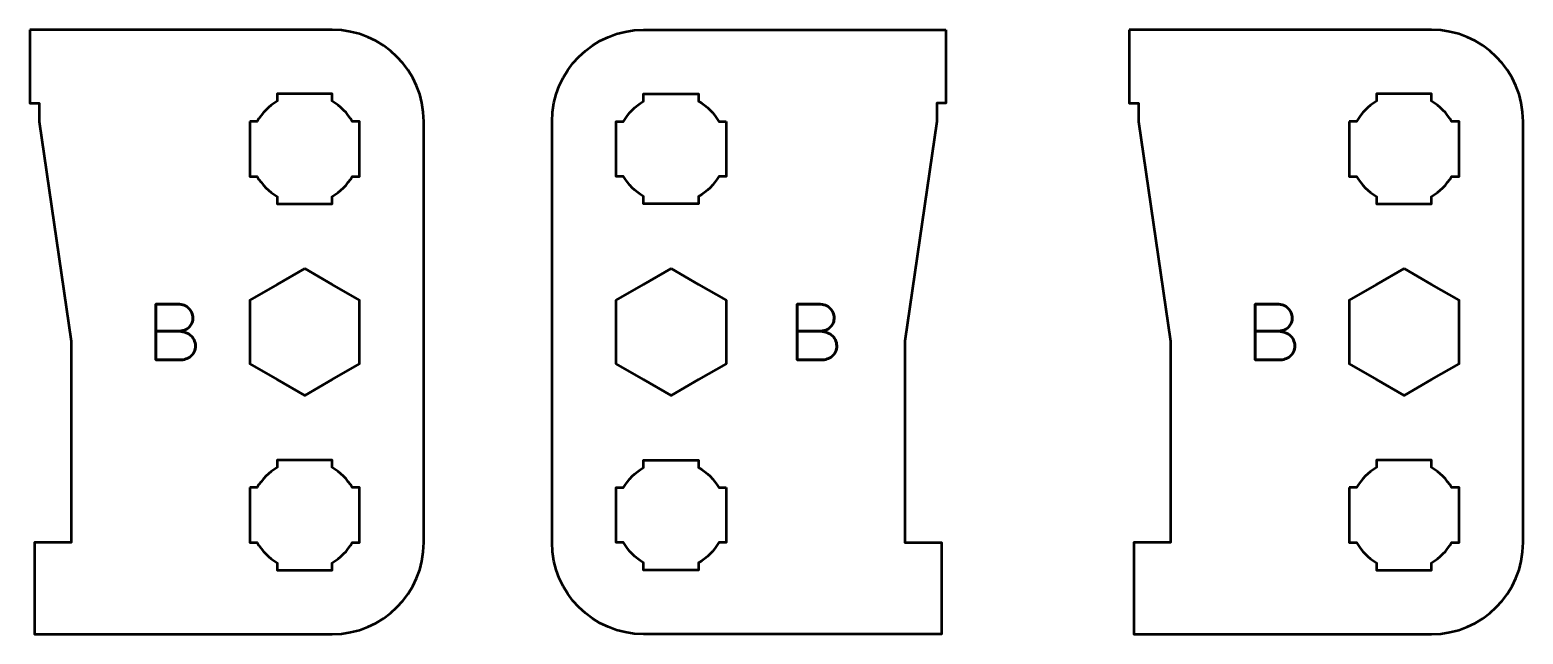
# Model space of a CAD drawing. Header units: centimetres. Extents: x -28.1 to 7.2, y -16.5 to -13.2.
# Drawn here: x -1 to 7.15, y -16.5 to -13.2 of the extents above; entities that cross this region are included whole.
import ezdxf

# ---------------------------------------------------------------- set-up
doc = ezdxf.new("R2010")
doc.units = ezdxf.units.CM
doc.header["$MEASUREMENT"] = 0
doc.layers.add('Layer 1', color=7, linetype='Continuous')

msp = doc.modelspace()

# ---------------------------------------------------------------- linework, layer by layer
at = {"layer": 'Layer 1', "lineweight": 53}
for points, knots in [([(-0.99999, -13.2), (-0.99999, -13.2), (0.65, -13.2), (0.65, -13.2), (0.65, -13.2), (0.92609, -13.2), (1.15, -13.42391), (1.15, -13.7), (1.15, -13.7), (1.15, -13.7), (1.15, -16), (1.15, -16), (1.15, -16), (1.15, -16.27609), (0.92609, -16.5), (0.65, -16.5), (0.65, -16.5), (0.65, -16.5), (-0.775, -16.5), (-0.775, -16.5), (-0.775, -16.5), (-0.775, -16.5), (-0.975, -16.5), (-0.975, -16.5), (-0.975, -16.5), (-0.975, -16.5), (-0.975, -16), (-0.975, -16), (-0.975, -16), (-0.975, -16), (-0.775, -16), (-0.775, -16), (-0.775, -16), (-0.775, -16), (-0.775, -15.9), (-0.775, -15.9), (-0.775, -15.9), (-0.775, -15.9), (-0.775, -14.9), (-0.775, -14.9), (-0.775, -14.9), (-0.775, -14.9), (-0.94999, -13.7), (-0.94999, -13.7), (-0.94999, -13.7), (-0.94999, -13.7), (-0.94999, -13.6), (-0.94999, -13.6), (-0.94999, -13.6), (-0.94999, -13.6), (-0.99999, -13.6), (-0.99999, -13.6), (-0.99999, -13.6), (-0.99999, -13.6), (-0.99999, -13.2), (-0.99999, -13.2)], [0, 0, 0, 0, 0.0714286, 0.0714286, 0.0714286, 0.0714286, 0.1428571, 0.1428571, 0.1428571, 0.1428571, 0.2142857, 0.2142857, 0.2142857, 0.2142857, 0.2857143, 0.2857143, 0.2857143, 0.2857143, 0.3571429, 0.3571429, 0.3571429, 0.3571429, 0.4285714, 0.4285714, 0.4285714, 0.4285714, 0.5, 0.5, 0.5, 0.5, 0.5714286, 0.5714286, 0.5714286, 0.5714286, 0.6428571, 0.6428571, 0.6428571, 0.6428571, 0.7142857, 0.7142857, 0.7142857, 0.7142857, 0.7857143, 0.7857143, 0.7857143, 0.7857143, 0.8571429, 0.8571429, 0.8571429, 0.8571429, 0.9285714, 0.9285714, 0.9285714, 0.9285714, 1, 1, 1, 1]), ([(3.99999, -13.2), (3.99999, -13.2), (2.35, -13.2), (2.35, -13.2), (2.35, -13.2), (2.07391, -13.2), (1.85, -13.42391), (1.85, -13.7), (1.85, -13.7), (1.85, -13.7), (1.85, -16), (1.85, -16), (1.85, -16), (1.85, -16.27609), (2.07391, -16.5), (2.35, -16.5), (2.35, -16.5), (2.35, -16.5), (3.775, -16.5), (3.775, -16.5), (3.775, -16.5), (3.775, -16.5), (3.975, -16.5), (3.975, -16.5), (3.975, -16.5), (3.975, -16.5), (3.975, -16), (3.975, -16), (3.975, -16), (3.975, -16), (3.775, -16), (3.775, -16), (3.775, -16), (3.775, -16), (3.775, -15.9), (3.775, -15.9), (3.775, -15.9), (3.775, -15.9), (3.775, -14.9), (3.775, -14.9), (3.775, -14.9), (3.775, -14.9), (3.94999, -13.7), (3.94999, -13.7), (3.94999, -13.7), (3.94999, -13.7), (3.94999, -13.6), (3.94999, -13.6), (3.94999, -13.6), (3.94999, -13.6), (3.99999, -13.6), (3.99999, -13.6), (3.99999, -13.6), (3.99999, -13.6), (3.99999, -13.2), (3.99999, -13.2)], [0, 0, 0, 0, 0.0714286, 0.0714286, 0.0714286, 0.0714286, 0.1428571, 0.1428571, 0.1428571, 0.1428571, 0.2142857, 0.2142857, 0.2142857, 0.2142857, 0.2857143, 0.2857143, 0.2857143, 0.2857143, 0.3571429, 0.3571429, 0.3571429, 0.3571429, 0.4285714, 0.4285714, 0.4285714, 0.4285714, 0.5, 0.5, 0.5, 0.5, 0.5714286, 0.5714286, 0.5714286, 0.5714286, 0.6428571, 0.6428571, 0.6428571, 0.6428571, 0.7142857, 0.7142857, 0.7142857, 0.7142857, 0.7857143, 0.7857143, 0.7857143, 0.7857143, 0.8571429, 0.8571429, 0.8571429, 0.8571429, 0.9285714, 0.9285714, 0.9285714, 0.9285714, 1, 1, 1, 1]), ([(5.00001, -13.2), (5.00001, -13.2), (6.65, -13.2), (6.65, -13.2), (6.65, -13.2), (6.92609, -13.2), (7.15, -13.42391), (7.15, -13.7), (7.15, -13.7), (7.15, -13.7), (7.15, -16), (7.15, -16), (7.15, -16), (7.15, -16.27609), (6.92609, -16.5), (6.65, -16.5), (6.65, -16.5), (6.65, -16.5), (5.225, -16.5), (5.225, -16.5), (5.225, -16.5), (5.225, -16.5), (5.025, -16.5), (5.025, -16.5), (5.025, -16.5), (5.025, -16.5), (5.025, -16), (5.025, -16), (5.025, -16), (5.025, -16), (5.225, -16), (5.225, -16), (5.225, -16), (5.225, -16), (5.225, -15.9), (5.225, -15.9), (5.225, -15.9), (5.225, -15.9), (5.225, -14.9), (5.225, -14.9), (5.225, -14.9), (5.225, -14.9), (5.05001, -13.7), (5.05001, -13.7), (5.05001, -13.7), (5.05001, -13.7), (5.05001, -13.6), (5.05001, -13.6), (5.05001, -13.6), (5.05001, -13.6), (5.00001, -13.6), (5.00001, -13.6), (5.00001, -13.6), (5.00001, -13.6), (5.00001, -13.2), (5.00001, -13.2)], [0, 0, 0, 0, 0.0714286, 0.0714286, 0.0714286, 0.0714286, 0.1428571, 0.1428571, 0.1428571, 0.1428571, 0.2142857, 0.2142857, 0.2142857, 0.2142857, 0.2857143, 0.2857143, 0.2857143, 0.2857143, 0.3571429, 0.3571429, 0.3571429, 0.3571429, 0.4285714, 0.4285714, 0.4285714, 0.4285714, 0.5, 0.5, 0.5, 0.5, 0.5714286, 0.5714286, 0.5714286, 0.5714286, 0.6428571, 0.6428571, 0.6428571, 0.6428571, 0.7142857, 0.7142857, 0.7142857, 0.7142857, 0.7857143, 0.7857143, 0.7857143, 0.7857143, 0.8571429, 0.8571429, 0.8571429, 0.8571429, 0.9285714, 0.9285714, 0.9285714, 0.9285714, 1, 1, 1, 1]), ([(0.2, -13.7), (0.2, -13.7), (0.24015, -13.7), (0.24015, -13.7), (0.24015, -13.7), (0.2665, -13.65447), (0.30447, -13.6165), (0.35, -13.59015), (0.35, -13.59015), (0.35, -13.59015), (0.35, -13.55), (0.35, -13.55), (0.35, -13.55), (0.35, -13.55), (0.5, -13.55), (0.5, -13.55), (0.5, -13.55), (0.5, -13.55), (0.65, -13.55), (0.65, -13.55), (0.65, -13.55), (0.65, -13.55), (0.65, -13.59015), (0.65, -13.59015), (0.65, -13.59015), (0.69553, -13.6165), (0.7335, -13.65447), (0.75985, -13.7), (0.75985, -13.7), (0.75985, -13.7), (0.8, -13.7), (0.8, -13.7), (0.8, -13.7), (0.8, -13.7), (0.8, -13.85), (0.8, -13.85), (0.8, -13.85), (0.8, -13.85), (0.8, -14), (0.8, -14), (0.8, -14), (0.8, -14), (0.75985, -14), (0.75985, -14), (0.75985, -14), (0.7335, -14.04553), (0.69553, -14.0835), (0.65, -14.10985), (0.65, -14.10985), (0.65, -14.10985), (0.65, -14.15), (0.65, -14.15), (0.65, -14.15), (0.65, -14.15), (0.5, -14.15), (0.5, -14.15), (0.5, -14.15), (0.5, -14.15), (0.35, -14.15), (0.35, -14.15), (0.35, -14.15), (0.35, -14.15), (0.35, -14.10985), (0.35, -14.10985), (0.35, -14.10985), (0.30447, -14.0835), (0.2665, -14.04553), (0.24015, -14), (0.24015, -14), (0.24015, -14), (0.2, -14), (0.2, -14), (0.2, -14), (0.2, -14), (0.2, -13.85), (0.2, -13.85), (0.2, -13.85), (0.2, -13.85), (0.2, -13.7), (0.2, -13.7)], [0, 0, 0, 0, 0.05, 0.05, 0.05, 0.05, 0.1, 0.1, 0.1, 0.1, 0.15, 0.15, 0.15, 0.15, 0.2, 0.2, 0.2, 0.2, 0.25, 0.25, 0.25, 0.25, 0.3, 0.3, 0.3, 0.3, 0.35, 0.35, 0.35, 0.35, 0.4, 0.4, 0.4, 0.4, 0.45, 0.45, 0.45, 0.45, 0.5, 0.5, 0.5, 0.5, 0.55, 0.55, 0.55, 0.55, 0.6, 0.6, 0.6, 0.6, 0.65, 0.65, 0.65, 0.65, 0.7, 0.7, 0.7, 0.7, 0.75, 0.75, 0.75, 0.75, 0.8, 0.8, 0.8, 0.8, 0.85, 0.85, 0.85, 0.85, 0.9, 0.9, 0.9, 0.9, 0.95, 0.95, 0.95, 0.95, 1, 1, 1, 1]), ([(2.8, -13.7), (2.8, -13.7), (2.75985, -13.7), (2.75985, -13.7), (2.75985, -13.7), (2.7335, -13.65447), (2.69553, -13.6165), (2.65, -13.59015), (2.65, -13.59015), (2.65, -13.59015), (2.65, -13.55), (2.65, -13.55), (2.65, -13.55), (2.65, -13.55), (2.5, -13.55), (2.5, -13.55), (2.5, -13.55), (2.5, -13.55), (2.35, -13.55), (2.35, -13.55), (2.35, -13.55), (2.35, -13.55), (2.35, -13.59015), (2.35, -13.59015), (2.35, -13.59015), (2.30447, -13.6165), (2.2665, -13.65447), (2.24015, -13.7), (2.24015, -13.7), (2.24015, -13.7), (2.2, -13.7), (2.2, -13.7), (2.2, -13.7), (2.2, -13.7), (2.2, -13.85), (2.2, -13.85), (2.2, -13.85), (2.2, -13.85), (2.2, -14), (2.2, -14), (2.2, -14), (2.2, -14), (2.24015, -14), (2.24015, -14), (2.24015, -14), (2.2665, -14.04553), (2.30447, -14.0835), (2.35, -14.10985), (2.35, -14.10985), (2.35, -14.10985), (2.35, -14.15), (2.35, -14.15), (2.35, -14.15), (2.35, -14.15), (2.5, -14.15), (2.5, -14.15), (2.5, -14.15), (2.5, -14.15), (2.65, -14.15), (2.65, -14.15), (2.65, -14.15), (2.65, -14.15), (2.65, -14.10985), (2.65, -14.10985), (2.65, -14.10985), (2.69553, -14.0835), (2.7335, -14.04553), (2.75985, -14), (2.75985, -14), (2.75985, -14), (2.8, -14), (2.8, -14), (2.8, -14), (2.8, -14), (2.8, -13.85), (2.8, -13.85), (2.8, -13.85), (2.8, -13.85), (2.8, -13.7), (2.8, -13.7)], [0, 0, 0, 0, 0.05, 0.05, 0.05, 0.05, 0.1, 0.1, 0.1, 0.1, 0.15, 0.15, 0.15, 0.15, 0.2, 0.2, 0.2, 0.2, 0.25, 0.25, 0.25, 0.25, 0.3, 0.3, 0.3, 0.3, 0.35, 0.35, 0.35, 0.35, 0.4, 0.4, 0.4, 0.4, 0.45, 0.45, 0.45, 0.45, 0.5, 0.5, 0.5, 0.5, 0.55, 0.55, 0.55, 0.55, 0.6, 0.6, 0.6, 0.6, 0.65, 0.65, 0.65, 0.65, 0.7, 0.7, 0.7, 0.7, 0.75, 0.75, 0.75, 0.75, 0.8, 0.8, 0.8, 0.8, 0.85, 0.85, 0.85, 0.85, 0.9, 0.9, 0.9, 0.9, 0.95, 0.95, 0.95, 0.95, 1, 1, 1, 1]), ([(6.2, -13.7), (6.2, -13.7), (6.24015, -13.7), (6.24015, -13.7), (6.24015, -13.7), (6.2665, -13.65447), (6.30447, -13.6165), (6.35, -13.59015), (6.35, -13.59015), (6.35, -13.59015), (6.35, -13.55), (6.35, -13.55), (6.35, -13.55), (6.35, -13.55), (6.5, -13.55), (6.5, -13.55), (6.5, -13.55), (6.5, -13.55), (6.65, -13.55), (6.65, -13.55), (6.65, -13.55), (6.65, -13.55), (6.65, -13.59015), (6.65, -13.59015), (6.65, -13.59015), (6.69553, -13.6165), (6.7335, -13.65447), (6.75985, -13.7), (6.75985, -13.7), (6.75985, -13.7), (6.8, -13.7), (6.8, -13.7), (6.8, -13.7), (6.8, -13.7), (6.8, -13.85), (6.8, -13.85), (6.8, -13.85), (6.8, -13.85), (6.8, -14), (6.8, -14), (6.8, -14), (6.8, -14), (6.75985, -14), (6.75985, -14), (6.75985, -14), (6.7335, -14.04553), (6.69553, -14.0835), (6.65, -14.10985), (6.65, -14.10985), (6.65, -14.10985), (6.65, -14.15), (6.65, -14.15), (6.65, -14.15), (6.65, -14.15), (6.5, -14.15), (6.5, -14.15), (6.5, -14.15), (6.5, -14.15), (6.35, -14.15), (6.35, -14.15), (6.35, -14.15), (6.35, -14.15), (6.35, -14.10985), (6.35, -14.10985), (6.35, -14.10985), (6.30447, -14.0835), (6.2665, -14.04553), (6.24015, -14), (6.24015, -14), (6.24015, -14), (6.2, -14), (6.2, -14), (6.2, -14), (6.2, -14), (6.2, -13.85), (6.2, -13.85), (6.2, -13.85), (6.2, -13.85), (6.2, -13.7), (6.2, -13.7)], [0, 0, 0, 0, 0.05, 0.05, 0.05, 0.05, 0.1, 0.1, 0.1, 0.1, 0.15, 0.15, 0.15, 0.15, 0.2, 0.2, 0.2, 0.2, 0.25, 0.25, 0.25, 0.25, 0.3, 0.3, 0.3, 0.3, 0.35, 0.35, 0.35, 0.35, 0.4, 0.4, 0.4, 0.4, 0.45, 0.45, 0.45, 0.45, 0.5, 0.5, 0.5, 0.5, 0.55, 0.55, 0.55, 0.55, 0.6, 0.6, 0.6, 0.6, 0.65, 0.65, 0.65, 0.65, 0.7, 0.7, 0.7, 0.7, 0.75, 0.75, 0.75, 0.75, 0.8, 0.8, 0.8, 0.8, 0.85, 0.85, 0.85, 0.85, 0.9, 0.9, 0.9, 0.9, 0.95, 0.95, 0.95, 0.95, 1, 1, 1, 1]), ([(0.5, -14.5036), (0.5, -14.5036), (0.65, -14.5902), (0.65, -14.5902), (0.65, -14.5902), (0.65, -14.5902), (0.8, -14.6768), (0.8, -14.6768), (0.8, -14.6768), (0.8, -14.6768), (0.8, -14.85), (0.8, -14.85), (0.8, -14.85), (0.8, -14.85), (0.8, -15.0232), (0.8, -15.0232), (0.8, -15.0232), (0.8, -15.0232), (0.65, -15.1098), (0.65, -15.1098), (0.65, -15.1098), (0.65, -15.1098), (0.5, -15.1964), (0.5, -15.1964), (0.5, -15.1964), (0.5, -15.1964), (0.35, -15.1098), (0.35, -15.1098), (0.35, -15.1098), (0.35, -15.1098), (0.2, -15.0232), (0.2, -15.0232), (0.2, -15.0232), (0.2, -15.0232), (0.2, -14.85), (0.2, -14.85), (0.2, -14.85), (0.2, -14.85), (0.2, -14.6768), (0.2, -14.6768), (0.2, -14.6768), (0.2, -14.6768), (0.35, -14.5902), (0.35, -14.5902), (0.35, -14.5902), (0.35, -14.5902), (0.5, -14.5036), (0.5, -14.5036)], [0, 0, 0, 0, 0.0833333, 0.0833333, 0.0833333, 0.0833333, 0.1666667, 0.1666667, 0.1666667, 0.1666667, 0.25, 0.25, 0.25, 0.25, 0.3333333, 0.3333333, 0.3333333, 0.3333333, 0.4166667, 0.4166667, 0.4166667, 0.4166667, 0.5, 0.5, 0.5, 0.5, 0.5833333, 0.5833333, 0.5833333, 0.5833333, 0.6666667, 0.6666667, 0.6666667, 0.6666667, 0.75, 0.75, 0.75, 0.75, 0.8333333, 0.8333333, 0.8333333, 0.8333333, 0.9166667, 0.9166667, 0.9166667, 0.9166667, 1, 1, 1, 1]), ([(2.5, -14.5036), (2.5, -14.5036), (2.35, -14.5902), (2.35, -14.5902), (2.35, -14.5902), (2.35, -14.5902), (2.2, -14.6768), (2.2, -14.6768), (2.2, -14.6768), (2.2, -14.6768), (2.2, -14.85), (2.2, -14.85), (2.2, -14.85), (2.2, -14.85), (2.2, -15.0232), (2.2, -15.0232), (2.2, -15.0232), (2.2, -15.0232), (2.35, -15.1098), (2.35, -15.1098), (2.35, -15.1098), (2.35, -15.1098), (2.5, -15.1964), (2.5, -15.1964), (2.5, -15.1964), (2.5, -15.1964), (2.65, -15.1098), (2.65, -15.1098), (2.65, -15.1098), (2.65, -15.1098), (2.8, -15.0232), (2.8, -15.0232), (2.8, -15.0232), (2.8, -15.0232), (2.8, -14.85), (2.8, -14.85), (2.8, -14.85), (2.8, -14.85), (2.8, -14.6768), (2.8, -14.6768), (2.8, -14.6768), (2.8, -14.6768), (2.65, -14.5902), (2.65, -14.5902), (2.65, -14.5902), (2.65, -14.5902), (2.5, -14.5036), (2.5, -14.5036)], [0, 0, 0, 0, 0.0833333, 0.0833333, 0.0833333, 0.0833333, 0.1666667, 0.1666667, 0.1666667, 0.1666667, 0.25, 0.25, 0.25, 0.25, 0.3333333, 0.3333333, 0.3333333, 0.3333333, 0.4166667, 0.4166667, 0.4166667, 0.4166667, 0.5, 0.5, 0.5, 0.5, 0.5833333, 0.5833333, 0.5833333, 0.5833333, 0.6666667, 0.6666667, 0.6666667, 0.6666667, 0.75, 0.75, 0.75, 0.75, 0.8333333, 0.8333333, 0.8333333, 0.8333333, 0.9166667, 0.9166667, 0.9166667, 0.9166667, 1, 1, 1, 1]), ([(6.5, -14.5036), (6.5, -14.5036), (6.65, -14.5902), (6.65, -14.5902), (6.65, -14.5902), (6.65, -14.5902), (6.8, -14.6768), (6.8, -14.6768), (6.8, -14.6768), (6.8, -14.6768), (6.8, -14.85), (6.8, -14.85), (6.8, -14.85), (6.8, -14.85), (6.8, -15.0232), (6.8, -15.0232), (6.8, -15.0232), (6.8, -15.0232), (6.65, -15.1098), (6.65, -15.1098), (6.65, -15.1098), (6.65, -15.1098), (6.5, -15.1964), (6.5, -15.1964), (6.5, -15.1964), (6.5, -15.1964), (6.35, -15.1098), (6.35, -15.1098), (6.35, -15.1098), (6.35, -15.1098), (6.2, -15.0232), (6.2, -15.0232), (6.2, -15.0232), (6.2, -15.0232), (6.2, -14.85), (6.2, -14.85), (6.2, -14.85), (6.2, -14.85), (6.2, -14.6768), (6.2, -14.6768), (6.2, -14.6768), (6.2, -14.6768), (6.35, -14.5902), (6.35, -14.5902), (6.35, -14.5902), (6.35, -14.5902), (6.5, -14.5036), (6.5, -14.5036)], [0, 0, 0, 0, 0.0833333, 0.0833333, 0.0833333, 0.0833333, 0.1666667, 0.1666667, 0.1666667, 0.1666667, 0.25, 0.25, 0.25, 0.25, 0.3333333, 0.3333333, 0.3333333, 0.3333333, 0.4166667, 0.4166667, 0.4166667, 0.4166667, 0.5, 0.5, 0.5, 0.5, 0.5833333, 0.5833333, 0.5833333, 0.5833333, 0.6666667, 0.6666667, 0.6666667, 0.6666667, 0.75, 0.75, 0.75, 0.75, 0.8333333, 0.8333333, 0.8333333, 0.8333333, 0.9166667, 0.9166667, 0.9166667, 0.9166667, 1, 1, 1, 1]), ([(0.2, -15.7), (0.2, -15.7), (0.24015, -15.7), (0.24015, -15.7), (0.24015, -15.7), (0.2665, -15.65447), (0.30447, -15.6165), (0.35, -15.59015), (0.35, -15.59015), (0.35, -15.59015), (0.35, -15.55), (0.35, -15.55), (0.35, -15.55), (0.35, -15.55), (0.5, -15.55), (0.5, -15.55), (0.5, -15.55), (0.5, -15.55), (0.65, -15.55), (0.65, -15.55), (0.65, -15.55), (0.65, -15.55), (0.65, -15.59015), (0.65, -15.59015), (0.65, -15.59015), (0.69553, -15.6165), (0.7335, -15.65447), (0.75985, -15.7), (0.75985, -15.7), (0.75985, -15.7), (0.8, -15.7), (0.8, -15.7), (0.8, -15.7), (0.8, -15.7), (0.8, -15.85), (0.8, -15.85), (0.8, -15.85), (0.8, -15.85), (0.8, -16), (0.8, -16), (0.8, -16), (0.8, -16), (0.75985, -16), (0.75985, -16), (0.75985, -16), (0.7335, -16.04553), (0.69553, -16.0835), (0.65, -16.10985), (0.65, -16.10985), (0.65, -16.10985), (0.65, -16.15), (0.65, -16.15), (0.65, -16.15), (0.65, -16.15), (0.5, -16.15), (0.5, -16.15), (0.5, -16.15), (0.5, -16.15), (0.35, -16.15), (0.35, -16.15), (0.35, -16.15), (0.35, -16.15), (0.35, -16.10985), (0.35, -16.10985), (0.35, -16.10985), (0.30447, -16.0835), (0.2665, -16.04553), (0.24015, -16), (0.24015, -16), (0.24015, -16), (0.2, -16), (0.2, -16), (0.2, -16), (0.2, -16), (0.2, -15.85), (0.2, -15.85), (0.2, -15.85), (0.2, -15.85), (0.2, -15.7), (0.2, -15.7)], [0, 0, 0, 0, 0.05, 0.05, 0.05, 0.05, 0.1, 0.1, 0.1, 0.1, 0.15, 0.15, 0.15, 0.15, 0.2, 0.2, 0.2, 0.2, 0.25, 0.25, 0.25, 0.25, 0.3, 0.3, 0.3, 0.3, 0.35, 0.35, 0.35, 0.35, 0.4, 0.4, 0.4, 0.4, 0.45, 0.45, 0.45, 0.45, 0.5, 0.5, 0.5, 0.5, 0.55, 0.55, 0.55, 0.55, 0.6, 0.6, 0.6, 0.6, 0.65, 0.65, 0.65, 0.65, 0.7, 0.7, 0.7, 0.7, 0.75, 0.75, 0.75, 0.75, 0.8, 0.8, 0.8, 0.8, 0.85, 0.85, 0.85, 0.85, 0.9, 0.9, 0.9, 0.9, 0.95, 0.95, 0.95, 0.95, 1, 1, 1, 1]), ([(2.8, -15.7), (2.8, -15.7), (2.75985, -15.7), (2.75985, -15.7), (2.75985, -15.7), (2.7335, -15.65447), (2.69553, -15.6165), (2.65, -15.59015), (2.65, -15.59015), (2.65, -15.59015), (2.65, -15.55), (2.65, -15.55), (2.65, -15.55), (2.65, -15.55), (2.5, -15.55), (2.5, -15.55), (2.5, -15.55), (2.5, -15.55), (2.35, -15.55), (2.35, -15.55), (2.35, -15.55), (2.35, -15.55), (2.35, -15.59015), (2.35, -15.59015), (2.35, -15.59015), (2.30447, -15.6165), (2.2665, -15.65447), (2.24015, -15.7), (2.24015, -15.7), (2.24015, -15.7), (2.2, -15.7), (2.2, -15.7), (2.2, -15.7), (2.2, -15.7), (2.2, -15.85), (2.2, -15.85), (2.2, -15.85), (2.2, -15.85), (2.2, -16), (2.2, -16), (2.2, -16), (2.2, -16), (2.24015, -16), (2.24015, -16), (2.24015, -16), (2.2665, -16.04553), (2.30447, -16.0835), (2.35, -16.10985), (2.35, -16.10985), (2.35, -16.10985), (2.35, -16.15), (2.35, -16.15), (2.35, -16.15), (2.35, -16.15), (2.5, -16.15), (2.5, -16.15), (2.5, -16.15), (2.5, -16.15), (2.65, -16.15), (2.65, -16.15), (2.65, -16.15), (2.65, -16.15), (2.65, -16.10985), (2.65, -16.10985), (2.65, -16.10985), (2.69553, -16.0835), (2.7335, -16.04553), (2.75985, -16), (2.75985, -16), (2.75985, -16), (2.8, -16), (2.8, -16), (2.8, -16), (2.8, -16), (2.8, -15.85), (2.8, -15.85), (2.8, -15.85), (2.8, -15.85), (2.8, -15.7), (2.8, -15.7)], [0, 0, 0, 0, 0.05, 0.05, 0.05, 0.05, 0.1, 0.1, 0.1, 0.1, 0.15, 0.15, 0.15, 0.15, 0.2, 0.2, 0.2, 0.2, 0.25, 0.25, 0.25, 0.25, 0.3, 0.3, 0.3, 0.3, 0.35, 0.35, 0.35, 0.35, 0.4, 0.4, 0.4, 0.4, 0.45, 0.45, 0.45, 0.45, 0.5, 0.5, 0.5, 0.5, 0.55, 0.55, 0.55, 0.55, 0.6, 0.6, 0.6, 0.6, 0.65, 0.65, 0.65, 0.65, 0.7, 0.7, 0.7, 0.7, 0.75, 0.75, 0.75, 0.75, 0.8, 0.8, 0.8, 0.8, 0.85, 0.85, 0.85, 0.85, 0.9, 0.9, 0.9, 0.9, 0.95, 0.95, 0.95, 0.95, 1, 1, 1, 1]), ([(6.2, -15.7), (6.2, -15.7), (6.24015, -15.7), (6.24015, -15.7), (6.24015, -15.7), (6.2665, -15.65447), (6.30447, -15.6165), (6.35, -15.59015), (6.35, -15.59015), (6.35, -15.59015), (6.35, -15.55), (6.35, -15.55), (6.35, -15.55), (6.35, -15.55), (6.5, -15.55), (6.5, -15.55), (6.5, -15.55), (6.5, -15.55), (6.65, -15.55), (6.65, -15.55), (6.65, -15.55), (6.65, -15.55), (6.65, -15.59015), (6.65, -15.59015), (6.65, -15.59015), (6.69553, -15.6165), (6.7335, -15.65447), (6.75985, -15.7), (6.75985, -15.7), (6.75985, -15.7), (6.8, -15.7), (6.8, -15.7), (6.8, -15.7), (6.8, -15.7), (6.8, -15.85), (6.8, -15.85), (6.8, -15.85), (6.8, -15.85), (6.8, -16), (6.8, -16), (6.8, -16), (6.8, -16), (6.75985, -16), (6.75985, -16), (6.75985, -16), (6.7335, -16.04553), (6.69553, -16.0835), (6.65, -16.10985), (6.65, -16.10985), (6.65, -16.10985), (6.65, -16.15), (6.65, -16.15), (6.65, -16.15), (6.65, -16.15), (6.5, -16.15), (6.5, -16.15), (6.5, -16.15), (6.5, -16.15), (6.35, -16.15), (6.35, -16.15), (6.35, -16.15), (6.35, -16.15), (6.35, -16.10985), (6.35, -16.10985), (6.35, -16.10985), (6.30447, -16.0835), (6.2665, -16.04553), (6.24015, -16), (6.24015, -16), (6.24015, -16), (6.2, -16), (6.2, -16), (6.2, -16), (6.2, -16), (6.2, -15.85), (6.2, -15.85), (6.2, -15.85), (6.2, -15.85), (6.2, -15.7), (6.2, -15.7)], [0, 0, 0, 0, 0.05, 0.05, 0.05, 0.05, 0.1, 0.1, 0.1, 0.1, 0.15, 0.15, 0.15, 0.15, 0.2, 0.2, 0.2, 0.2, 0.25, 0.25, 0.25, 0.25, 0.3, 0.3, 0.3, 0.3, 0.35, 0.35, 0.35, 0.35, 0.4, 0.4, 0.4, 0.4, 0.45, 0.45, 0.45, 0.45, 0.5, 0.5, 0.5, 0.5, 0.55, 0.55, 0.55, 0.55, 0.6, 0.6, 0.6, 0.6, 0.65, 0.65, 0.65, 0.65, 0.7, 0.7, 0.7, 0.7, 0.75, 0.75, 0.75, 0.75, 0.8, 0.8, 0.8, 0.8, 0.85, 0.85, 0.85, 0.85, 0.9, 0.9, 0.9, 0.9, 0.95, 0.95, 0.95, 0.95, 1, 1, 1, 1])]:
    msp.add_open_spline(points, degree=3, knots=knots, dxfattribs=at)
at = {"layer": 'Layer 1', "color": 5, "lineweight": 53}
for points in [[(-0.31244, -14.84555), (-0.31244, -14.84555), (-0.19518, -14.84555), (-0.19518, -14.84555), (-0.19518, -14.84555), (-0.17994, -14.84548), (-0.16696, -14.84337), (-0.15602, -14.8392), (-0.15602, -14.8392), (-0.14515, -14.83511), (-0.13634, -14.82954), (-0.12949, -14.82255), (-0.12949, -14.82255), (-0.12265, -14.81557), (-0.11771, -14.80767), (-0.1146, -14.79892), (-0.1146, -14.79892), (-0.11157, -14.79024), (-0.11016, -14.78121), (-0.11051, -14.7719), (-0.11051, -14.7719), (-0.11094, -14.76258), (-0.11291, -14.75355), (-0.11644, -14.74473), (-0.11644, -14.74473), (-0.1199, -14.73591), (-0.12512, -14.72794), (-0.13196, -14.72081), (-0.13196, -14.72081), (-0.1388, -14.71369), (-0.14734, -14.70804), (-0.15771, -14.70388), (-0.15771, -14.70388), (-0.16809, -14.69965), (-0.18029, -14.69746), (-0.19433, -14.69739), (-0.19433, -14.69739), (-0.19433, -14.69739), (-0.31244, -14.69739), (-0.31244, -14.69739), (-0.31244, -14.69739), (-0.31244, -14.69739), (-0.31244, -15.00261), (-0.31244, -15.00261), (-0.31244, -15.00261), (-0.31244, -15.00261), (-0.18248, -15.00261), (-0.18248, -15.00261), (-0.18248, -15.00261), (-0.17034, -15.00261), (-0.15905, -15.00085), (-0.14861, -14.99739), (-0.14861, -14.99739), (-0.13817, -14.99386), (-0.12907, -14.98885), (-0.12117, -14.98215), (-0.12117, -14.98215), (-0.11333, -14.97552), (-0.1072, -14.96747), (-0.10282, -14.95795), (-0.10282, -14.95795), (-0.09845, -14.94842), (-0.09619, -14.93763), (-0.09612, -14.92556), (-0.09612, -14.92556), (-0.0964, -14.91343), (-0.09894, -14.90249), (-0.10381, -14.89269), (-0.10381, -14.89269), (-0.10868, -14.88288), (-0.11545, -14.87448), (-0.1242, -14.86743), (-0.1242, -14.86743), (-0.13295, -14.86044), (-0.14339, -14.85501), (-0.15539, -14.85127), (-0.15539, -14.85127), (-0.16738, -14.84753), (-0.18064, -14.84563), (-0.19518, -14.84555), (-0.19518, -14.84555), (-0.18064, -14.84563), (-0.16738, -14.84753), (-0.15539, -14.85127), (-0.15539, -14.85127), (-0.14339, -14.85501), (-0.13295, -14.86044), (-0.1242, -14.86743), (-0.1242, -14.86743), (-0.11545, -14.87448), (-0.10868, -14.88288), (-0.10381, -14.89269), (-0.10381, -14.89269), (-0.09894, -14.90249), (-0.0964, -14.91343), (-0.09612, -14.92556), (-0.09612, -14.92556), (-0.09619, -14.93763), (-0.09845, -14.94842), (-0.10282, -14.95795), (-0.10282, -14.95795), (-0.1072, -14.96747), (-0.11333, -14.97552), (-0.12117, -14.98215), (-0.12117, -14.98215), (-0.12907, -14.98885), (-0.13817, -14.99386), (-0.14861, -14.99739), (-0.14861, -14.99739), (-0.15905, -15.00085), (-0.17034, -15.00261), (-0.18248, -15.00261), (-0.18248, -15.00261), (-0.18248, -15.00261), (-0.31244, -15.00261), (-0.31244, -15.00261), (-0.31244, -15.00261), (-0.31244, -15.00261), (-0.31244, -14.69739), (-0.31244, -14.69739), (-0.31244, -14.69739), (-0.31244, -14.69739), (-0.19433, -14.69739), (-0.19433, -14.69739), (-0.19433, -14.69739), (-0.18029, -14.69746), (-0.16809, -14.69965), (-0.15771, -14.70388), (-0.15771, -14.70388), (-0.14734, -14.70804), (-0.1388, -14.71369), (-0.13196, -14.72081), (-0.13196, -14.72081), (-0.12512, -14.72794), (-0.1199, -14.73591), (-0.11644, -14.74473), (-0.11644, -14.74473), (-0.11291, -14.75355), (-0.11094, -14.76258), (-0.11051, -14.7719), (-0.11051, -14.7719), (-0.11016, -14.78121), (-0.11157, -14.79024), (-0.1146, -14.79892), (-0.1146, -14.79892), (-0.11771, -14.80767), (-0.12265, -14.81557), (-0.12949, -14.82255), (-0.12949, -14.82255), (-0.13634, -14.82954), (-0.14515, -14.83511), (-0.15602, -14.8392), (-0.15602, -14.8392), (-0.16696, -14.84337), (-0.17994, -14.84548), (-0.19518, -14.84555), (-0.19518, -14.84555), (-0.19518, -14.84555), (-0.31244, -14.84555), (-0.31244, -14.84555)], [(3.18756, -14.84555), (3.18756, -14.84555), (3.30482, -14.84555), (3.30482, -14.84555), (3.30482, -14.84555), (3.32006, -14.84548), (3.33304, -14.84337), (3.34398, -14.8392), (3.34398, -14.8392), (3.35485, -14.83511), (3.36366, -14.82954), (3.37051, -14.82255), (3.37051, -14.82255), (3.37735, -14.81557), (3.38229, -14.80767), (3.3854, -14.79892), (3.3854, -14.79892), (3.38843, -14.79024), (3.38984, -14.78121), (3.38949, -14.7719), (3.38949, -14.7719), (3.38906, -14.76258), (3.38709, -14.75355), (3.38356, -14.74473), (3.38356, -14.74473), (3.3801, -14.73591), (3.37488, -14.72794), (3.36804, -14.72081), (3.36804, -14.72081), (3.3612, -14.71369), (3.35266, -14.70804), (3.34229, -14.70388), (3.34229, -14.70388), (3.33191, -14.69965), (3.31971, -14.69746), (3.30567, -14.69739), (3.30567, -14.69739), (3.30567, -14.69739), (3.18756, -14.69739), (3.18756, -14.69739), (3.18756, -14.69739), (3.18756, -14.69739), (3.18756, -15.00261), (3.18756, -15.00261), (3.18756, -15.00261), (3.18756, -15.00261), (3.31752, -15.00261), (3.31752, -15.00261), (3.31752, -15.00261), (3.32966, -15.00261), (3.34095, -15.00085), (3.35139, -14.99739), (3.35139, -14.99739), (3.36183, -14.99386), (3.37093, -14.98885), (3.37883, -14.98215), (3.37883, -14.98215), (3.38667, -14.97552), (3.3928, -14.96747), (3.39718, -14.95795), (3.39718, -14.95795), (3.40155, -14.94842), (3.40381, -14.93763), (3.40388, -14.92556), (3.40388, -14.92556), (3.4036, -14.91343), (3.40106, -14.90249), (3.39619, -14.89269), (3.39619, -14.89269), (3.39132, -14.88288), (3.38455, -14.87448), (3.3758, -14.86743), (3.3758, -14.86743), (3.36705, -14.86044), (3.35661, -14.85501), (3.34461, -14.85127), (3.34461, -14.85127), (3.33262, -14.84753), (3.31936, -14.84563), (3.30482, -14.84555), (3.30482, -14.84555), (3.31936, -14.84563), (3.33262, -14.84753), (3.34461, -14.85127), (3.34461, -14.85127), (3.35661, -14.85501), (3.36705, -14.86044), (3.3758, -14.86743), (3.3758, -14.86743), (3.38455, -14.87448), (3.39132, -14.88288), (3.39619, -14.89269), (3.39619, -14.89269), (3.40106, -14.90249), (3.4036, -14.91343), (3.40388, -14.92556), (3.40388, -14.92556), (3.40381, -14.93763), (3.40155, -14.94842), (3.39718, -14.95795), (3.39718, -14.95795), (3.3928, -14.96747), (3.38667, -14.97552), (3.37883, -14.98215), (3.37883, -14.98215), (3.37093, -14.98885), (3.36183, -14.99386), (3.35139, -14.99739), (3.35139, -14.99739), (3.34095, -15.00085), (3.32966, -15.00261), (3.31752, -15.00261), (3.31752, -15.00261), (3.31752, -15.00261), (3.18756, -15.00261), (3.18756, -15.00261), (3.18756, -15.00261), (3.18756, -15.00261), (3.18756, -14.69739), (3.18756, -14.69739), (3.18756, -14.69739), (3.18756, -14.69739), (3.30567, -14.69739), (3.30567, -14.69739), (3.30567, -14.69739), (3.31971, -14.69746), (3.33191, -14.69965), (3.34229, -14.70388), (3.34229, -14.70388), (3.35266, -14.70804), (3.3612, -14.71369), (3.36804, -14.72081), (3.36804, -14.72081), (3.37488, -14.72794), (3.3801, -14.73591), (3.38356, -14.74473), (3.38356, -14.74473), (3.38709, -14.75355), (3.38906, -14.76258), (3.38949, -14.7719), (3.38949, -14.7719), (3.38984, -14.78121), (3.38843, -14.79024), (3.3854, -14.79892), (3.3854, -14.79892), (3.38229, -14.80767), (3.37735, -14.81557), (3.37051, -14.82255), (3.37051, -14.82255), (3.36366, -14.82954), (3.35485, -14.83511), (3.34398, -14.8392), (3.34398, -14.8392), (3.33304, -14.84337), (3.32006, -14.84548), (3.30482, -14.84555), (3.30482, -14.84555), (3.30482, -14.84555), (3.18756, -14.84555), (3.18756, -14.84555)], [(5.68756, -14.84555), (5.68756, -14.84555), (5.80482, -14.84555), (5.80482, -14.84555), (5.80482, -14.84555), (5.82006, -14.84548), (5.83304, -14.84337), (5.84398, -14.8392), (5.84398, -14.8392), (5.85485, -14.83511), (5.86366, -14.82954), (5.87051, -14.82255), (5.87051, -14.82255), (5.87735, -14.81557), (5.88229, -14.80767), (5.8854, -14.79892), (5.8854, -14.79892), (5.88843, -14.79024), (5.88984, -14.78121), (5.88949, -14.7719), (5.88949, -14.7719), (5.88906, -14.76258), (5.88709, -14.75355), (5.88356, -14.74473), (5.88356, -14.74473), (5.8801, -14.73591), (5.87488, -14.72794), (5.86804, -14.72081), (5.86804, -14.72081), (5.8612, -14.71369), (5.85266, -14.70804), (5.84229, -14.70388), (5.84229, -14.70388), (5.83191, -14.69965), (5.81971, -14.69746), (5.80567, -14.69739), (5.80567, -14.69739), (5.80567, -14.69739), (5.68756, -14.69739), (5.68756, -14.69739), (5.68756, -14.69739), (5.68756, -14.69739), (5.68756, -15.00261), (5.68756, -15.00261), (5.68756, -15.00261), (5.68756, -15.00261), (5.81752, -15.00261), (5.81752, -15.00261), (5.81752, -15.00261), (5.82966, -15.00261), (5.84095, -15.00085), (5.85139, -14.99739), (5.85139, -14.99739), (5.86183, -14.99386), (5.87093, -14.98885), (5.87883, -14.98215), (5.87883, -14.98215), (5.88667, -14.97552), (5.8928, -14.96747), (5.89718, -14.95795), (5.89718, -14.95795), (5.90155, -14.94842), (5.90381, -14.93763), (5.90388, -14.92556), (5.90388, -14.92556), (5.9036, -14.91343), (5.90106, -14.90249), (5.89619, -14.89269), (5.89619, -14.89269), (5.89132, -14.88288), (5.88455, -14.87448), (5.8758, -14.86743), (5.8758, -14.86743), (5.86705, -14.86044), (5.85661, -14.85501), (5.84461, -14.85127), (5.84461, -14.85127), (5.83262, -14.84753), (5.81936, -14.84563), (5.80482, -14.84555), (5.80482, -14.84555), (5.81936, -14.84563), (5.83262, -14.84753), (5.84461, -14.85127), (5.84461, -14.85127), (5.85661, -14.85501), (5.86705, -14.86044), (5.8758, -14.86743), (5.8758, -14.86743), (5.88455, -14.87448), (5.89132, -14.88288), (5.89619, -14.89269), (5.89619, -14.89269), (5.90106, -14.90249), (5.9036, -14.91343), (5.90388, -14.92556), (5.90388, -14.92556), (5.90381, -14.93763), (5.90155, -14.94842), (5.89718, -14.95795), (5.89718, -14.95795), (5.8928, -14.96747), (5.88667, -14.97552), (5.87883, -14.98215), (5.87883, -14.98215), (5.87093, -14.98885), (5.86183, -14.99386), (5.85139, -14.99739), (5.85139, -14.99739), (5.84095, -15.00085), (5.82966, -15.00261), (5.81752, -15.00261), (5.81752, -15.00261), (5.81752, -15.00261), (5.68756, -15.00261), (5.68756, -15.00261), (5.68756, -15.00261), (5.68756, -15.00261), (5.68756, -14.69739), (5.68756, -14.69739), (5.68756, -14.69739), (5.68756, -14.69739), (5.80567, -14.69739), (5.80567, -14.69739), (5.80567, -14.69739), (5.81971, -14.69746), (5.83191, -14.69965), (5.84229, -14.70388), (5.84229, -14.70388), (5.85266, -14.70804), (5.8612, -14.71369), (5.86804, -14.72081), (5.86804, -14.72081), (5.87488, -14.72794), (5.8801, -14.73591), (5.88356, -14.74473), (5.88356, -14.74473), (5.88709, -14.75355), (5.88906, -14.76258), (5.88949, -14.7719), (5.88949, -14.7719), (5.88984, -14.78121), (5.88843, -14.79024), (5.8854, -14.79892), (5.8854, -14.79892), (5.88229, -14.80767), (5.87735, -14.81557), (5.87051, -14.82255), (5.87051, -14.82255), (5.86366, -14.82954), (5.85485, -14.83511), (5.84398, -14.8392), (5.84398, -14.8392), (5.83304, -14.84337), (5.82006, -14.84548), (5.80482, -14.84555), (5.80482, -14.84555), (5.80482, -14.84555), (5.68756, -14.84555), (5.68756, -14.84555)]]:
    msp.add_open_spline(points, degree=3, knots=[0, 0, 0, 0, 0.025, 0.025, 0.025, 0.025, 0.05, 0.05, 0.05, 0.05, 0.075, 0.075, 0.075, 0.075, 0.1, 0.1, 0.1, 0.1, 0.125, 0.125, 0.125, 0.125, 0.15, 0.15, 0.15, 0.15, 0.175, 0.175, 0.175, 0.175, 0.2, 0.2, 0.2, 0.2, 0.225, 0.225, 0.225, 0.225, 0.25, 0.25, 0.25, 0.25, 0.275, 0.275, 0.275, 0.275, 0.3, 0.3, 0.3, 0.3, 0.325, 0.325, 0.325, 0.325, 0.35, 0.35, 0.35, 0.35, 0.375, 0.375, 0.375, 0.375, 0.4, 0.4, 0.4, 0.4, 0.425, 0.425, 0.425, 0.425, 0.45, 0.45, 0.45, 0.45, 0.475, 0.475, 0.475, 0.475, 0.5, 0.5, 0.5, 0.5, 0.525, 0.525, 0.525, 0.525, 0.55, 0.55, 0.55, 0.55, 0.575, 0.575, 0.575, 0.575, 0.6, 0.6, 0.6, 0.6, 0.625, 0.625, 0.625, 0.625, 0.65, 0.65, 0.65, 0.65, 0.675, 0.675, 0.675, 0.675, 0.7, 0.7, 0.7, 0.7, 0.725, 0.725, 0.725, 0.725, 0.75, 0.75, 0.75, 0.75, 0.775, 0.775, 0.775, 0.775, 0.8, 0.8, 0.8, 0.8, 0.825, 0.825, 0.825, 0.825, 0.85, 0.85, 0.85, 0.85, 0.875, 0.875, 0.875, 0.875, 0.9, 0.9, 0.9, 0.9, 0.925, 0.925, 0.925, 0.925, 0.95, 0.95, 0.95, 0.95, 0.975, 0.975, 0.975, 0.975, 1, 1, 1, 1], dxfattribs=at)

doc.saveas('drawing.dxf')
